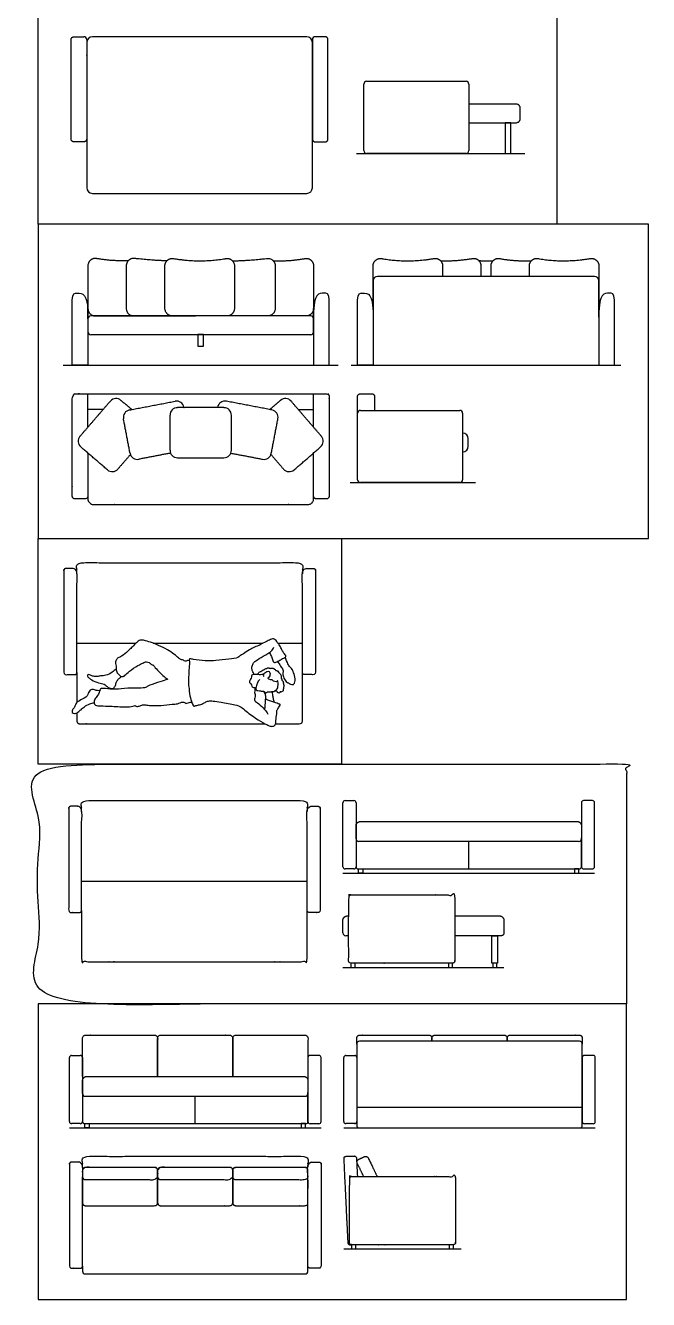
# Model space of a CAD drawing. Header units: metres. Extents: x 0 to 74.2, y -1.2 to 25.5.
# Drawn here: x 52.38 to 57.95, y -0.5 to 10.88 of the extents above; entities that cross this region are included whole.
import ezdxf

# ---------------------------------------------------------------- set-up
doc = ezdxf.new("R2010")
doc.units = ezdxf.units.M
doc.header["$MEASUREMENT"] = 0
for name, color, linetype, true_color in [('AG-DETAILS', 7, 'Continuous', 0x66ffff), ('AG-DIAGRAM', 7, 'Continuous', 0xfecc66), ('AG-FURNITURE', 7, 'Continuous', 0x66ccff), ('AG-PEOPLE', 7, 'Continuous', 0xfc6666), ('X-VPRT', 6, 'Continuous', 0xff00ff)]:
    doc.layers.add(name, color=color, linetype=linetype, true_color=true_color)

msp = doc.modelspace()

# ---------------------------------------------------------------- linework, layer by layer
at = {"layer": 'AG-DETAILS'}
msp.add_lwpolyline([(53.919, 8.12), (53.919, 8.018), (53.97, 8.018), (53.97, 8.12)], close=True, dxfattribs=at)
for points in [[(52.837, 5.362), (53.364, 5.362)], [(53.52, 5.362), (54.501, 5.362)], [(54.636, 5.362), (54.854, 5.362)], [(56.342, 3.346), (56.342, 3.591)], [(52.879, 3.236), (54.897, 3.236)], [(53.895, 1.069), (53.895, 1.313)]]:
    msp.add_lwpolyline(points, dxfattribs=at)
at = {"layer": 'AG-DIAGRAM'}
for p, q in [((55.339, 9.74), (56.843, 9.74)), ((55.217, 2.465), (56.655, 2.465))]:
    msp.add_line(p, q, dxfattribs=at)
for points in [[(52.714, 7.846), (55.175, 7.846)], [(55.29, 7.846), (57.704, 7.846)], [(55.282, 6.798), (56.404, 6.798)], [(55.217, 3.308), (57.468, 3.308)], [(52.77, 1.031), (55.021, 1.031)], [(55.224, 1.031), (57.475, 1.031)], [(55.224, -0.051), (56.275, -0.051)]]:
    msp.add_lwpolyline(points, dxfattribs=at)
at = {"layer": 'AG-FURNITURE'}
for p, q in [((52.935, 7.293), (52.935, 7.592)), ((54.954, 7.293), (54.954, 7.592))]:
    msp.add_line(p, q, dxfattribs=at)
for points in [[(56.718, 10.014), (56.667, 10.014), (56.667, 9.74), (56.718, 9.74)], [(55.357, 3.308), (55.357, 3.346), (55.395, 3.346), (55.395, 3.308)], [(57.328, 3.308), (57.328, 3.346), (57.29, 3.346), (57.29, 3.308)], [(56.55, 2.503), (56.55, 2.748), (56.601, 2.748), (56.601, 2.503)], [(55.325, 2.465), (55.325, 2.503), (55.287, 2.503), (55.287, 2.465)], [(56.198, 2.465), (56.198, 2.503), (56.16, 2.503), (56.16, 2.465)], [(56.595, 2.465), (56.595, 2.503), (56.557, 2.503), (56.557, 2.465)], [(52.909, 1.031), (52.909, 1.069), (52.947, 1.069), (52.947, 1.031)], [(54.881, 1.031), (54.881, 1.069), (54.843, 1.069), (54.843, 1.031)], [(55.332, -0.051), (55.332, -0.013), (55.294, -0.013), (55.294, -0.051)], [(56.205, -0.051), (56.205, -0.013), (56.167, -0.013), (56.167, -0.051)]]:
    msp.add_lwpolyline(points, close=True, dxfattribs=at)
for points in [[(52.935, 8.262), (52.935, 8.355)], [(54.954, 8.262), (54.954, 8.355)], [(52.935, 7.846), (54.954, 7.846)], [(55.487, 7.846), (57.507, 7.846)], [(53.072, 7.452), (52.935, 7.452)], [(54.816, 7.452), (54.954, 7.452)], [(55.341, 1.217), (57.358, 1.217)]]:
    msp.add_lwpolyline(points, dxfattribs=at)
for centre, radius, start, end in [((52.899, 10.757), 0.0254, 0, 90), ((52.975, 10.732), 0.0508, 90, 180), ((54.893, 10.732), 0.0508, 360, 90), ((54.969, 10.757), 0.0254, 90, 180), ((55.429, 10.359), 0.0254, 90, 180), ((56.318, 10.359), 0.0254, 0, 90), ((55.429, 9.765), 0.0254, 180, 270), ((56.318, 9.765), 0.0254, 270, 0), ((52.975, 9.433), 0.0508, 180, 270), ((54.893, 9.433), 0.0508, 270, 0), ((55.525, 8.603), 0.0373, 90, 180), ((57.469, 8.603), 0.0373, 0, 90), ((52.96, 8.262), 0.0253, 90, 180), ((54.929, 8.262), 0.0253, 0, 90), ((52.96, 8.145), 0.0253, 180, 270), ((54.929, 8.145), 0.0253, 270, 0), ((53.187, 7.482), 0.0673, 49.1664, 139.1664), ((53.728, 7.459), 0.0673, 10.8522, 100.8522), ((54.161, 7.459), 0.0673, 79.1478, 169.1478), ((54.702, 7.482), 0.0673, 40.8336, 130.8336), ((53.32, 7.381), 0.0673, 100.8522, 190.8522), ((53.737, 7.4), 0.0673, 90, 180), ((54.152, 7.4), 0.0673, 0, 90), ((54.569, 7.381), 0.0673, 349.1478, 79.1478), ((55.373, 7.418), 0.0254, 90, 180), ((56.262, 7.418), 0.0254, 0, 90), ((52.915, 7.168), 0.0673, 139.1664, 229.1664), ((54.973, 7.168), 0.0673, 310.8336, 40.8336), ((56.288, 7.189), 0.0508, 0, 90), ((53.379, 7.073), 0.0673, 190.8522, 280.8522), ((53.737, 7.087), 0.0673, 180, 270), ((54.152, 7.087), 0.0673, 270, 0), ((54.51, 7.073), 0.0673, 259.1478, 349.1478), ((56.288, 7.123), 0.0508, 270, 360), ((53.153, 6.963), 0.0673, 229.1664, 319.1664), ((54.736, 6.963), 0.0673, 220.8336, 310.8336), ((55.373, 6.824), 0.0254, 180, 270), ((56.262, 6.824), 0.0254, 270, 0), ((55.236, 3.937), 0.0191, 90, 180), ((55.315, 3.937), 0.0191, 0, 90), ((57.37, 3.937), 0.0191, 90, 180), ((57.449, 3.937), 0.0191, 0, 90), ((55.359, 3.616), 0.0254, 180, 270), ((57.326, 3.616), 0.0254, 270, 0), ((55.236, 3.365), 0.0191, 180, 270), ((55.315, 3.365), 0.0191, 270, 0), ((55.353, 3.365), 0.0191, 180, 270), ((57.332, 3.365), 0.019, 270, 0), ((57.37, 3.365), 0.0191, 180, 270), ((57.449, 3.365), 0.0191, 270, 0), ((55.242, 2.773), 0.0254, 180, 270), ((55.366, 1.78), 0.0254, 90, 180), ((57.333, 1.78), 0.0254, 0, 90), ((52.789, 1.66), 0.0191, 90, 180), ((52.867, 1.66), 0.0191, 0, 90), ((54.923, 1.66), 0.0191, 90, 180), ((55.002, 1.66), 0.0191, 0, 90), ((55.243, 1.66), 0.0191, 90, 180), ((55.322, 1.66), 0.0191, 0, 90), ((57.377, 1.66), 0.0191, 90, 180), ((57.456, 1.66), 0.0191, 0, 90), ((52.912, 1.339), 0.0254, 180, 270), ((54.878, 1.339), 0.0254, 270, 0), ((52.789, 1.088), 0.0191, 180, 270), ((52.867, 1.088), 0.0191, 270, 0), ((52.906, 1.088), 0.0191, 180, 270), ((54.885, 1.088), 0.019, 270, 0), ((54.923, 1.088), 0.0191, 180, 270), ((55.002, 1.088), 0.0191, 270, 0), ((55.243, 1.088), 0.0191, 180, 270), ((55.322, 1.088), 0.0191, 270, 0), ((57.377, 1.088), 0.0191, 180, 270), ((57.456, 1.088), 0.0191, 270, 0), ((52.912, -0.249), 0.0254, 180, 270), ((54.878, -0.249), 0.0254, 270, 0)]:
    msp.add_arc(centre, radius, start, end, dxfattribs=at)
for points, weights in [([(52.785, 10.757), (52.785, 10.782), (52.81, 10.782)], [1, 0.707106781186, 1]), ([(55.083, 10.757), (55.083, 10.782), (55.058, 10.782)], [1, 0.707106781186, 1]), ([(52.81, 9.843), (52.785, 9.843), (52.785, 9.868)], [1, 0.707106781187, 1]), ([(52.924, 9.868), (52.924, 9.843), (52.899, 9.843)], [1, 0.707106781186, 1]), ([(54.944, 9.868), (54.944, 9.843), (54.969, 9.843)], [1, 0.707106781186, 1]), ([(55.058, 9.843), (55.083, 9.843), (55.083, 9.868)], [1, 0.707106781187, 1]), ([(55.334, 3.73), (55.334, 3.769), (55.372, 3.769)], [1, 0.707106781187, 1]), ([(57.313, 3.769), (57.351, 3.769), (57.351, 3.73)], [1, 0.707106781187, 1]), ([(55.217, 2.887), (55.217, 2.925), (55.255, 2.925)], [1, 0.707106781187, 1]), ([(52.887, 1.453), (52.887, 1.491), (52.925, 1.491)], [1, 0.707106781187, 1]), ([(54.866, 1.491), (54.904, 1.491), (54.904, 1.453)], [1, 0.707106781187, 1]), ([(55.341, 1.05), (55.341, 1.031), (55.36, 1.031)], [1, 0.707106781187, 1]), ([(57.339, 1.031), (57.358, 1.031), (57.358, 1.05)], [1, 0.707106781186, 1])]:
    msp.add_rational_spline(points, weights, degree=2, dxfattribs=at)
for points in [[(52.785, 9.868), (52.785, 10.312), (52.785, 10.757)], [(52.81, 10.782), (52.854, 10.782), (52.899, 10.782)], [(52.924, 10.757), (52.924, 10.687), (52.924, 10.617)], [(52.924, 10.732), (52.924, 10.082), (52.924, 9.433)], [(54.893, 10.782), (53.934, 10.782), (52.975, 10.782)], [(54.944, 10.757), (54.944, 10.687), (54.944, 10.617)], [(54.944, 9.433), (54.944, 10.082), (54.944, 10.732)], [(55.058, 10.782), (55.013, 10.782), (54.969, 10.782)], [(55.083, 9.868), (55.083, 10.312), (55.083, 10.757)], [(55.429, 10.384), (55.874, 10.384), (56.318, 10.384)], [(55.404, 9.765), (55.404, 10.062), (55.404, 10.359)], [(56.344, 10.359), (56.344, 10.062), (56.344, 9.765)], [(52.899, 9.843), (52.854, 9.843), (52.81, 9.843)], [(54.969, 9.843), (55.013, 9.843), (55.058, 9.843)], [(56.318, 9.74), (55.874, 9.74), (55.429, 9.74)], [(52.975, 9.382), (53.934, 9.382), (54.893, 9.382)], [(56.433, 8.782), (56.496, 8.778), (56.561, 8.781)], [(55.487, 8.603), (55.487, 8.439), (55.487, 8.275)], [(57.469, 8.64), (56.497, 8.64), (55.525, 8.64)], [(57.507, 8.275), (57.507, 8.439), (57.507, 8.603)], [(52.935, 8.262), (52.935, 8.204), (52.935, 8.145)], [(54.929, 8.287), (53.944, 8.287), (52.96, 8.287)], [(54.954, 8.145), (54.954, 8.204), (54.954, 8.262)], [(52.96, 8.12), (53.944, 8.12), (54.929, 8.12)], [(52.865, 7.212), (53, 7.369), (53.136, 7.526)], [(53.231, 7.533), (53.279, 7.492), (53.327, 7.451)], [(53.307, 7.447), (53.511, 7.486), (53.715, 7.525)], [(54.582, 7.447), (54.378, 7.486), (54.174, 7.525)], [(54.658, 7.533), (54.61, 7.492), (54.562, 7.451)], [(55.024, 7.212), (54.888, 7.369), (54.753, 7.526)], [(54.152, 7.468), (53.944, 7.468), (53.737, 7.468)], [(53.794, 7.472), (53.794, 7.47), (53.795, 7.468)], [(54.095, 7.472), (54.095, 7.47), (54.094, 7.468)], [(55.348, 6.824), (55.348, 7.121), (55.348, 7.418)], [(55.373, 7.443), (55.818, 7.443), (56.262, 7.443)], [(56.288, 7.418), (56.288, 7.121), (56.288, 6.824)], [(53.312, 7.06), (53.283, 7.214), (53.253, 7.368)], [(53.669, 7.4), (53.669, 7.244), (53.669, 7.087)], [(54.22, 7.087), (54.22, 7.244), (54.22, 7.4)], [(54.576, 7.06), (54.606, 7.214), (54.635, 7.368)], [(56.338, 7.123), (56.338, 7.156), (56.338, 7.189)], [(53.109, 6.912), (52.99, 7.014), (52.871, 7.117)], [(53.674, 7.061), (53.533, 7.034), (53.391, 7.007)], [(54.214, 7.061), (54.356, 7.034), (54.498, 7.007)], [(54.78, 6.912), (54.899, 7.014), (55.017, 7.117)], [(53.316, 7.049), (53.26, 6.984), (53.203, 6.919)], [(53.737, 7.02), (53.944, 7.02), (54.152, 7.02)], [(54.573, 7.049), (54.629, 6.984), (54.685, 6.919)], [(56.262, 6.798), (55.818, 6.798), (55.373, 6.798)], [(52.837, 5.101), (52.837, 4.936), (52.837, 4.834)], [(55.217, 3.365), (55.217, 3.651), (55.217, 3.937)], [(55.236, 3.956), (55.275, 3.956), (55.315, 3.956)], [(55.334, 3.937), (55.334, 3.651), (55.334, 3.365)], [(57.351, 3.937), (57.351, 3.651), (57.351, 3.365)], [(57.449, 3.956), (57.41, 3.956), (57.37, 3.956)], [(57.468, 3.365), (57.468, 3.651), (57.468, 3.937)], [(55.372, 3.769), (56.342, 3.769), (57.313, 3.769)], [(55.334, 3.616), (55.334, 3.673), (55.334, 3.73)], [(57.351, 3.73), (57.351, 3.673), (57.351, 3.616)], [(55.334, 3.624), (55.334, 3.495), (55.334, 3.365)], [(57.326, 3.591), (56.342, 3.591), (55.359, 3.591)], [(57.351, 3.365), (57.351, 3.495), (57.351, 3.624)], [(55.315, 3.346), (55.275, 3.346), (55.236, 3.346)], [(55.353, 3.346), (56.342, 3.346), (57.332, 3.346)], [(57.37, 3.346), (57.41, 3.346), (57.449, 3.346)], [(55.217, 2.773), (55.217, 2.83), (55.217, 2.887)], [(55.255, 2.925), (55.261, 2.925), (55.268, 2.925)], [(55.268, 2.748), (55.255, 2.748), (55.242, 2.748)], [(57.333, 1.806), (56.349, 1.806), (55.366, 1.806)], [(57.358, 1.347), (57.358, 1.563), (57.358, 1.78)], [(52.77, 1.088), (52.77, 1.374), (52.77, 1.66)], [(52.789, 1.679), (52.828, 1.679), (52.867, 1.679)], [(52.887, 1.66), (52.887, 1.374), (52.887, 1.088)], [(54.904, 1.66), (54.904, 1.374), (54.904, 1.088)], [(55.002, 1.679), (54.962, 1.679), (54.923, 1.679)], [(55.021, 1.088), (55.021, 1.374), (55.021, 1.66)], [(55.224, 1.088), (55.224, 1.374), (55.224, 1.66)], [(55.243, 1.679), (55.282, 1.679), (55.322, 1.679)], [(55.341, 1.66), (55.341, 1.374), (55.341, 1.088)], [(57.358, 1.66), (57.358, 1.374), (57.358, 1.088)], [(57.456, 1.679), (57.417, 1.679), (57.377, 1.679)], [(57.475, 1.088), (57.475, 1.374), (57.475, 1.66)], [(52.925, 1.491), (53.895, 1.491), (54.866, 1.491)], [(52.887, 1.339), (52.887, 1.396), (52.887, 1.453)], [(54.904, 1.453), (54.904, 1.396), (54.904, 1.339)], [(52.887, 1.347), (52.887, 1.217), (52.887, 1.088)], [(54.878, 1.313), (53.895, 1.313), (52.912, 1.313)], [(54.904, 1.088), (54.904, 1.217), (54.904, 1.347)], [(57.358, 1.05), (57.358, 1.217), (57.358, 1.347)], [(52.867, 1.069), (52.828, 1.069), (52.789, 1.069)], [(52.906, 1.069), (53.895, 1.069), (54.885, 1.069)], [(54.923, 1.069), (54.962, 1.069), (55.002, 1.069)], [(55.322, 1.069), (55.282, 1.069), (55.243, 1.069)], [(55.36, 1.031), (56.349, 1.031), (57.339, 1.031)], [(57.377, 1.069), (57.417, 1.069), (57.456, 1.069)], [(52.887, -0.204), (52.887, -0.226), (52.887, -0.249)], [(54.904, -0.249), (54.904, -0.226), (54.904, -0.204)], [(52.912, -0.274), (53.895, -0.274), (54.878, -0.274)]]:
    msp.add_open_spline(points, degree=2, dxfattribs=at)
for points, degree, knots in [([(52.924, 10.617), (52.924, 10.617), (52.924, 10.617), (52.924, 10.243), (52.924, 9.868)], 2, [23.804364, 23.804364, 23.804364, 23.804364, 23.804364, 26.418782, 26.418782, 26.418782]), ([(54.944, 10.617), (54.944, 10.617), (54.944, 10.617), (54.944, 10.243), (54.944, 9.868)], 2, [23.804364, 23.804364, 23.804364, 23.804364, 23.804364, 26.418782, 26.418782, 26.418782]), ([(52.935, 8.287), (52.935, 8.392), (52.91, 8.491), (52.84, 8.491), (52.795, 8.491), (52.795, 8.43), (52.795, 8.235), (52.795, 8.041), (52.795, 7.846), (52.833, 7.846), (52.871, 7.846), (52.935, 7.846), (52.935, 7.993), (52.935, 8.14), (52.935, 8.287)], 3, [0, 0, 0, 0, 0.37697, 0.75394, 1.13091, 1.13091, 1.13091, 3.046721, 3.046721, 3.046721, 3.421721, 3.421721, 3.421721, 4.869638, 4.869638, 4.869638, 4.869638]), ([(54.954, 8.287), (54.954, 8.392), (54.979, 8.491), (55.048, 8.491), (55.094, 8.491), (55.094, 8.43), (55.094, 8.235), (55.094, 8.041), (55.094, 7.846), (55.056, 7.846), (55.018, 7.846), (54.954, 7.846), (54.954, 7.993), (54.954, 8.14), (54.954, 8.287)], 3, [0, 0, 0, 0, 0.37697, 0.75394, 1.13091, 1.13091, 1.13091, 3.046721, 3.046721, 3.046721, 3.421721, 3.421721, 3.421721, 4.869638, 4.869638, 4.869638, 4.869638]), ([(55.487, 8.287), (55.487, 8.392), (55.465, 8.491), (55.393, 8.491), (55.348, 8.491), (55.348, 8.43), (55.348, 8.235), (55.348, 8.041), (55.348, 7.846), (55.386, 7.846), (55.424, 7.846), (55.487, 7.846), (55.487, 7.993), (55.487, 8.14), (55.487, 8.287)], 3, [0, 0, 0, 0, 0.37697, 0.75394, 1.13091, 1.13091, 1.13091, 3.046721, 3.046721, 3.046721, 3.421721, 3.421721, 3.421721, 4.869638, 4.869638, 4.869638, 4.869638]), ([(57.507, 8.287), (57.507, 8.392), (57.529, 8.491), (57.601, 8.491), (57.646, 8.491), (57.646, 8.43), (57.646, 8.235), (57.646, 8.041), (57.646, 7.846), (57.608, 7.846), (57.57, 7.846), (57.507, 7.846), (57.507, 7.993), (57.507, 8.14), (57.507, 8.287)], 3, [0, 0, 0, 0, 0.37697, 0.75394, 1.13091, 1.13091, 1.13091, 3.046721, 3.046721, 3.046721, 3.421721, 3.421721, 3.421721, 4.869638, 4.869638, 4.869638, 4.869638]), ([(55.341, 1.78), (55.341, 1.563), (55.341, 1.347), (55.341, 1.217), (55.341, 1.05)], 2, [30.736998, 30.736998, 30.736998, 31.829254, 31.829254, 32.677762, 32.677762, 32.677762])]:
    msp.add_open_spline(points, degree=degree, knots=knots, dxfattribs=at)
for points, weights, knots in [([(56.344, 10.014), (56.621, 10.014), (56.766, 10.014), (56.804, 10.014), (56.804, 10.052), (56.804, 10.097), (56.804, 10.143), (56.804, 10.181), (56.766, 10.181), (56.621, 10.181), (56.344, 10.181)], [1, 1, 1, 0.707106781187, 1, 1, 1, 0.707106781187, 1, 1, 1], [0.50569, 0.50569, 0.50569, 1.456766, 1.456766, 1.653116, 1.653116, 1.952641, 1.952641, 2.14899, 2.14899, 3.100067, 3.100067, 3.100067]), ([(53.296, 8.781), (53.144, 8.775), (53.002, 8.802), (52.935, 8.802), (52.935, 8.734), (52.935, 8.511), (52.935, 8.355), (52.935, 8.287), (53.002, 8.287), (53.255, 8.287), (53.489, 8.287)], [1, 1, 1, 0.707106781187, 1, 1, 1, 0.707106781187, 1, 1, 1], [2.11758, 2.11758, 2.11758, 2.94735, 2.94735, 3.294293, 3.294293, 4.184058, 4.184058, 4.531001, 4.531001, 5.894701, 5.894701, 5.894701]), ([(53.642, 8.78), (53.528, 8.781), (53.345, 8.802), (53.278, 8.802), (53.278, 8.734), (53.278, 8.511), (53.278, 8.355), (53.278, 8.287), (53.345, 8.287), (53.663, 8.287), (53.897, 8.287)], [1, 1, 1, 0.707106781187, 1, 1, 1, 0.707106781187, 1, 1, 1], [2.312174, 2.312174, 2.312174, 2.94735, 2.94735, 3.294293, 3.294293, 4.184058, 4.184058, 4.531001, 4.531001, 5.894701, 5.894701, 5.894701]), ([(54.179, 8.287), (54.246, 8.287), (54.246, 8.355), (54.246, 8.511), (54.246, 8.734), (54.246, 8.802), (54.179, 8.802), (53.944, 8.758), (53.691, 8.802), (53.624, 8.802), (53.624, 8.734), (53.624, 8.511), (53.624, 8.355), (53.624, 8.287), (53.691, 8.287), (53.944, 8.287), (54.179, 8.287)], [1, 0.707106781187, 1, 1, 1, 0.707106781187, 1, 1, 1, 0.707106781187, 1, 1, 1, 0.707106781187, 1, 1, 1], [0, 0, 0, 0.346943, 0.346943, 1.236708, 1.236708, 1.583651, 1.583651, 2.94735, 2.94735, 3.294293, 3.294293, 4.184058, 4.184058, 4.531001, 4.531001, 5.894701, 5.894701, 5.894701]), ([(54.228, 8.78), (54.361, 8.781), (54.544, 8.802), (54.611, 8.802), (54.611, 8.734), (54.611, 8.511), (54.611, 8.355), (54.611, 8.287), (54.544, 8.287), (54.226, 8.287), (53.992, 8.287)], [1, 1, 1, 0.707106781187, 1, 1, 1, 0.707106781187, 1, 1, 1], [2.312174, 2.312174, 2.312174, 2.94735, 2.94735, 3.294293, 3.294293, 4.184058, 4.184058, 4.531001, 4.531001, 5.894701, 5.894701, 5.894701]), ([(54.593, 8.781), (54.745, 8.775), (54.887, 8.802), (54.954, 8.802), (54.954, 8.734), (54.954, 8.511), (54.954, 8.355), (54.954, 8.287), (54.887, 8.287), (54.634, 8.287), (54.399, 8.287)], [1, 1, 1, 0.707106781187, 1, 1, 1, 0.707106781187, 1, 1, 1], [2.11758, 2.11758, 2.11758, 2.94735, 2.94735, 3.294293, 3.294293, 4.184058, 4.184058, 4.531001, 4.531001, 5.894701, 5.894701, 5.894701]), ([(55.487, 8.355), (55.487, 8.511), (55.487, 8.734), (55.487, 8.802), (55.555, 8.802), (55.789, 8.758), (56.042, 8.802), (56.109, 8.802), (56.109, 8.734), (56.109, 8.686), (56.109, 8.64)], [0.999999592833, 1, 1, 0.707106781187, 1, 1, 1, 0.707106781187, 1, 1, 1], [0.346943, 0.346943, 0.346943, 1.236707, 1.236707, 1.58365, 1.58365, 2.94735, 2.94735, 3.294293, 3.294293, 3.489358, 3.489358, 3.489358]), ([(56.091, 8.781), (56.235, 8.776), (56.385, 8.802), (56.452, 8.802), (56.452, 8.734), (56.452, 8.686), (56.452, 8.64)], [1, 1, 1, 0.707106781187, 1, 1, 1], [2.138292, 2.138292, 2.138292, 2.94735, 2.94735, 3.294293, 3.294293, 3.489358, 3.489358, 3.489358]), ([(56.542, 8.64), (56.542, 8.686), (56.542, 8.734), (56.542, 8.802), (56.609, 8.802), (56.753, 8.775), (56.903, 8.781)], [1, 1, 1, 0.707106781187, 1, 1, 1], [1.041643, 1.041643, 1.041643, 1.236708, 1.236708, 1.583651, 1.583651, 2.418915, 2.418915, 2.418915]), ([(56.885, 8.64), (56.885, 8.686), (56.885, 8.734), (56.885, 8.802), (56.952, 8.802), (57.186, 8.758), (57.439, 8.802), (57.507, 8.802), (57.507, 8.734), (57.507, 8.511), (57.507, 8.355)], [1, 1, 1, 0.707106781187, 1, 1, 1, 0.707106781187, 1, 1, 1], [1.041643, 1.041643, 1.041643, 1.236708, 1.236708, 1.583651, 1.583651, 2.94735, 2.94735, 3.294293, 3.294293, 4.184058, 4.184058, 4.184058]), ([(52.935, 7.062), (52.935, 6.823), (52.935, 6.678), (52.935, 6.652), (52.909, 6.652), (52.865, 6.652), (52.82, 6.652), (52.795, 6.652), (52.795, 6.678), (52.795, 7.122), (52.795, 7.567), (52.795, 7.592), (52.82, 7.592), (53.944, 7.592), (55.068, 7.592), (55.094, 7.592), (55.094, 7.567), (55.094, 7.122), (55.094, 6.678), (55.094, 6.652), (55.068, 6.652), (55.024, 6.652), (54.979, 6.652), (54.954, 6.652), (54.954, 6.678), (54.954, 6.848), (54.954, 7.062)], [1, 1, 1, 0.707106781186, 1, 1, 1, 0.707106781187, 1, 1, 1, 0.707106781186, 1, 1, 1, 0.707106781187, 1, 1, 1, 0.707106781187, 1, 1, 1, 0.707106781187, 1, 1, 1], [25.408061, 25.408061, 25.408061, 26.418782, 26.418782, 26.549682, 26.549682, 26.841349, 26.841349, 26.972249, 26.972249, 30.046573, 30.046573, 30.177473, 30.177473, 37.552473, 37.552473, 37.683372, 37.683372, 40.757697, 40.757697, 40.888596, 40.888596, 41.180263, 41.180263, 41.311163, 41.311163, 42.497946, 42.497946, 42.497946]), ([(55.348, 7.408), (55.348, 7.488), (55.348, 7.567), (55.348, 7.592), (55.373, 7.592), (55.411, 7.592), (55.475, 7.592), (55.5, 7.592), (55.5, 7.567), (55.5, 7.505), (55.5, 7.443)], [1, 1, 1, 0.707106781187, 1, 1, 1, 0.707106781187, 1, 1, 1], [1.8125, 1.8125, 1.8125, 2.234413, 2.234413, 2.365313, 2.365313, 2.615313, 2.615313, 2.746212, 2.746212, 3.152462, 3.152462, 3.152462]), ([(52.935, 7.062), (52.935, 6.804), (52.935, 6.652), (52.935, 6.602), (52.986, 6.602), (53.944, 6.602), (54.903, 6.602), (54.954, 6.602), (54.954, 6.652), (54.954, 6.828), (54.954, 7.062)], [1, 1, 1, 0.707106781187, 1, 1, 1, 0.707106781187, 1, 1, 1], [5.670877, 5.670877, 5.670877, 5.869145, 5.869145, 6.130944, 6.130944, 10.24886, 10.24886, 10.510659, 10.510659, 10.740951, 10.740951, 10.740951]), ([(52.837, 5.984), (52.837, 6.024), (52.837, 6.063), (52.837, 6.082), (52.856, 6.082), (53.846, 6.082), (54.835, 6.082), (54.854, 6.082), (54.854, 6.063), (54.854, 6.024), (54.854, 5.984)], [0.987203459294, 1, 1, 0.707106781187, 1, 1, 1, 0.707106781187, 1, 1, 1], [4.839786, 4.839786, 4.839786, 5.140585, 5.140585, 5.238841, 5.238841, 7.11538, 7.11538, 7.213635, 7.213635, 7.514435, 7.514435, 7.514435]), ([(52.837, 5.101), (52.837, 5.082), (52.818, 5.082), (52.778, 5.082), (52.739, 5.082), (52.72, 5.082), (52.72, 5.101), (52.72, 5.387), (52.72, 6.012), (52.72, 6.031), (52.739, 6.031), (52.778, 6.031), (52.818, 6.031), (52.837, 6.031), (52.837, 6.012), (52.837, 5.387), (52.837, 5.101)], [1, 0.707106781187, 1, 1, 1, 0.707106781187, 1, 1, 1, 0.707106781187, 1, 1, 1, 0.707106781187, 1, 1, 1], [0, 0, 0, 0.098175, 0.098175, 0.398728, 0.398728, 0.496902, 0.496902, 2.371902, 2.371902, 2.470077, 2.470077, 2.77063, 2.77063, 2.868805, 2.868805, 4.743805, 4.743805, 4.743805]), ([(54.854, 5.101), (54.854, 5.082), (54.873, 5.082), (54.913, 5.082), (54.952, 5.082), (54.971, 5.082), (54.971, 5.101), (54.971, 5.387), (54.971, 6.012), (54.971, 6.031), (54.952, 6.031), (54.913, 6.031), (54.873, 6.031), (54.854, 6.031), (54.854, 6.012), (54.854, 5.387), (54.854, 5.101)], [1, 0.707106781187, 1, 1, 1, 0.707106781187, 1, 1, 1, 0.707106781187, 1, 1, 1, 0.707106781187, 1, 1, 1], [0, 0, 0, 0.098175, 0.098175, 0.398728, 0.398728, 0.496902, 0.496902, 2.371902, 2.371902, 2.470077, 2.470077, 2.77063, 2.77063, 2.868805, 2.868805, 4.743805, 4.743805, 4.743805]), ([(54.614, 4.642), (54.722, 4.642), (54.829, 4.642), (54.854, 4.642), (54.854, 4.667), (54.854, 4.69), (54.854, 5.101)], [1, 1, 1, 0.707106781187, 1, 1, 1], [6.0252561, 6.0252561, 6.0252561, 6.7286267, 6.7286267, 6.8595264, 6.8595264, 7.0053597, 7.0053597, 7.0053597]), ([(52.837, 4.741), (52.837, 4.676), (52.837, 4.667), (52.837, 4.642), (52.862, 4.642), (53.692, 4.642), (54.522, 4.642)], [1, 1, 1, 0.707106781187, 1, 1, 1], [0.090134, 0.090134, 0.090134, 0.145833, 0.145833, 0.276733, 0.276733, 5.721005, 5.721005, 5.721005]), ([(52.879, 2.975), (52.879, 2.956), (52.86, 2.956), (52.821, 2.956), (52.782, 2.956), (52.763, 2.956), (52.763, 2.975), (52.763, 3.261), (52.763, 3.886), (52.763, 3.905), (52.782, 3.905), (52.821, 3.905), (52.86, 3.905), (52.879, 3.905), (52.879, 3.886), (52.879, 3.261), (52.879, 2.975)], [1, 0.707106781187, 1, 1, 1, 0.707106781187, 1, 1, 1, 0.707106781187, 1, 1, 1, 0.707106781187, 1, 1, 1], [0, 0, 0, 0.098175, 0.098175, 0.398728, 0.398728, 0.496902, 0.496902, 2.371902, 2.371902, 2.470077, 2.470077, 2.77063, 2.77063, 2.868805, 2.868805, 4.743805, 4.743805, 4.743805]), ([(52.879, 3.857), (52.879, 3.897), (52.879, 3.937), (52.879, 3.956), (52.899, 3.956), (53.888, 3.956), (54.878, 3.956), (54.897, 3.956), (54.897, 3.937), (54.897, 3.897), (54.897, 3.858)], [0.987203459294, 1, 1, 0.707106781187, 1, 1, 1, 0.707106781187, 1, 1, 1], [4.839786, 4.839786, 4.839786, 5.140585, 5.140585, 5.238841, 5.238841, 7.11538, 7.11538, 7.213635, 7.213635, 7.514435, 7.514435, 7.514435]), ([(54.897, 2.975), (54.897, 2.956), (54.916, 2.956), (54.955, 2.956), (54.995, 2.956), (55.014, 2.956), (55.014, 2.975), (55.014, 3.261), (55.014, 3.886), (55.014, 3.905), (54.995, 3.905), (54.955, 3.905), (54.916, 3.905), (54.897, 3.905), (54.897, 3.886), (54.897, 3.261), (54.897, 2.975)], [1, 0.707106781187, 1, 1, 1, 0.707106781187, 1, 1, 1, 0.707106781187, 1, 1, 1, 0.707106781187, 1, 1, 1], [0, 0, 0, 0.098175, 0.098175, 0.398728, 0.398728, 0.496902, 0.496902, 2.371902, 2.371902, 2.470077, 2.470077, 2.77063, 2.77063, 2.868805, 2.868805, 4.743805, 4.743805, 4.743805]), ([(56.198, 2.503), (56.217, 2.503), (56.217, 2.522), (56.217, 2.562), (56.217, 3.094), (56.217, 3.113), (56.198, 3.113), (55.912, 3.113), (55.287, 3.113), (55.268, 3.113), (55.268, 3.094), (55.268, 2.562), (55.268, 2.522), (55.268, 2.503), (55.287, 2.503), (55.912, 2.503), (56.198, 2.503)], [1, 0.707106781187, 1, 1, 1, 0.707106781187, 1, 1, 1, 0.707106781187, 1, 1, 1, 0.707106781187, 1, 1, 1], [0, 0, 0, 0.098175, 0.098175, 0.398728, 0.398728, 0.496902, 0.496902, 2.371902, 2.371902, 2.470077, 2.470077, 2.77063, 2.77063, 2.868805, 2.868805, 4.743805, 4.743805, 4.743805]), ([(52.879, 2.975), (52.879, 2.563), (52.879, 2.541), (52.879, 2.516), (52.905, 2.516), (53.888, 2.516), (54.871, 2.516), (54.897, 2.516), (54.897, 2.541), (54.897, 2.563), (54.897, 2.975)], [1, 1, 1, 0.707106781187, 1, 1, 1, 0.707106781187, 1, 1, 1], [0, 0, 0, 0.145833, 0.145833, 0.276733, 0.276733, 6.728627, 6.728627, 6.859526, 6.859526, 7.00536, 7.00536, 7.00536]), ([(56.217, 2.925), (56.351, 2.925), (56.619, 2.925), (56.657, 2.925), (56.657, 2.887), (56.657, 2.83), (56.657, 2.773), (56.657, 2.748), (56.632, 2.748), (56.358, 2.748), (56.217, 2.748)], [1, 1, 1, 0.707106781187, 1, 1, 1, 0.707106781187, 1, 1, 1], [2.280374, 2.280374, 2.280374, 3.886529, 3.886529, 4.082879, 4.082879, 4.457879, 4.457879, 4.588779, 4.588779, 6.215767, 6.215767, 6.215767]), ([(52.887, 1.491), (52.887, 1.713), (52.887, 1.834), (52.887, 1.86), (52.912, 1.86), (53.223, 1.86), (53.534, 1.86), (53.559, 1.86), (53.559, 1.834), (53.559, 1.663), (53.559, 1.491)], [1, 1, 1, 0.707106781187, 1, 1, 1, 0.707106781187, 1, 1, 1], [0, 0, 0, 0.793904, 0.793904, 0.924803, 0.924803, 2.964323, 2.964323, 3.095223, 3.095223, 3.911961, 3.911961, 3.911961]), ([(53.559, 1.491), (53.559, 1.713), (53.559, 1.834), (53.559, 1.86), (53.584, 1.86), (53.895, 1.86), (54.206, 1.86), (54.231, 1.86), (54.231, 1.834), (54.231, 1.663), (54.231, 1.491)], [1, 1, 1, 0.707106781187, 1, 1, 1, 0.707106781187, 1, 1, 1], [0, 0, 0, 0.793904, 0.793904, 0.924803, 0.924803, 2.964323, 2.964323, 3.095223, 3.095223, 3.911961, 3.911961, 3.911961]), ([(54.231, 1.491), (54.231, 1.713), (54.231, 1.834), (54.231, 1.86), (54.257, 1.86), (54.568, 1.86), (54.878, 1.86), (54.904, 1.86), (54.904, 1.834), (54.904, 1.663), (54.904, 1.491)], [1, 1, 1, 0.707106781187, 1, 1, 1, 0.707106781187, 1, 1, 1], [0, 0, 0, 0.793904, 0.793904, 0.924803, 0.924803, 2.964323, 2.964323, 3.095223, 3.095223, 3.911961, 3.911961, 3.911961]), ([(55.341, 1.78), (55.341, 1.821), (55.341, 1.834), (55.341, 1.86), (55.366, 1.86), (55.677, 1.86), (55.988, 1.86), (56.013, 1.86), (56.013, 1.834), (56.013, 1.82), (56.013, 1.806)], [1, 1, 1, 0.707106781187, 1, 1, 1, 0.707106781187, 1, 1, 1], [0.704365, 0.704365, 0.704365, 0.793904, 0.793904, 0.924803, 0.924803, 2.964323, 2.964323, 3.095223, 3.095223, 3.163285, 3.163285, 3.163285]), ([(56.013, 1.806), (56.013, 1.821), (56.013, 1.834), (56.013, 1.86), (56.039, 1.86), (56.349, 1.86), (56.66, 1.86), (56.686, 1.86), (56.686, 1.834), (56.686, 1.82), (56.686, 1.806)], [1, 1, 1, 0.707106781187, 1, 1, 1, 0.707106781187, 1, 1, 1], [0.704365, 0.704365, 0.704365, 0.793904, 0.793904, 0.924803, 0.924803, 2.964323, 2.964323, 3.095223, 3.095223, 3.163285, 3.163285, 3.163285]), ([(56.686, 1.806), (56.686, 1.821), (56.686, 1.834), (56.686, 1.86), (56.711, 1.86), (57.022, 1.86), (57.333, 1.86), (57.358, 1.86), (57.358, 1.834), (57.358, 1.82), (57.358, 1.78)], [1, 1, 1, 0.707106781187, 1, 1, 1, 0.707106781187, 1, 1, 1], [0.704365, 0.704365, 0.704365, 0.793904, 0.793904, 0.924803, 0.924803, 2.964323, 2.964323, 3.095223, 3.095223, 3.163285, 3.163285, 3.163285]), ([(52.887, -0.204), (52.887, -0.223), (52.867, -0.223), (52.828, -0.223), (52.789, -0.223), (52.77, -0.223), (52.77, -0.204), (52.77, 0.082), (52.77, 0.707), (52.77, 0.726), (52.789, 0.726), (52.828, 0.726), (52.867, 0.726), (52.887, 0.726), (52.887, 0.707), (52.887, 0.082), (52.887, -0.204)], [1, 0.707106781187, 1, 1, 1, 0.707106781187, 1, 1, 1, 0.707106781187, 1, 1, 1, 0.707106781187, 1, 1, 1], [0, 0, 0, 0.098175, 0.098175, 0.398728, 0.398728, 0.496902, 0.496902, 2.371902, 2.371902, 2.470077, 2.470077, 2.77063, 2.77063, 2.868805, 2.868805, 4.743805, 4.743805, 4.743805]), ([(52.887, 0.678), (52.887, 0.718), (52.887, 0.758), (52.887, 0.777), (52.906, 0.777), (53.895, 0.777), (54.885, 0.777), (54.904, 0.777), (54.904, 0.758), (54.904, 0.718), (54.904, 0.679)], [0.987203459294, 1, 1, 0.707106781187, 1, 1, 1, 0.707106781187, 1, 1, 1], [4.839786, 4.839786, 4.839786, 5.140585, 5.140585, 5.238841, 5.238841, 7.11538, 7.11538, 7.213635, 7.213635, 7.514435, 7.514435, 7.514435]), ([(54.904, -0.204), (54.904, -0.223), (54.923, -0.223), (54.962, -0.223), (55.002, -0.223), (55.021, -0.223), (55.021, -0.204), (55.021, 0.082), (55.021, 0.707), (55.021, 0.726), (55.002, 0.726), (54.962, 0.726), (54.923, 0.726), (54.904, 0.726), (54.904, 0.707), (54.904, 0.082), (54.904, -0.204)], [1, 0.707106781187, 1, 1, 1, 0.707106781187, 1, 1, 1, 0.707106781187, 1, 1, 1, 0.707106781187, 1, 1, 1], [0, 0, 0, 0.098175, 0.098175, 0.398728, 0.398728, 0.496902, 0.496902, 2.371902, 2.371902, 2.470077, 2.470077, 2.77063, 2.77063, 2.868805, 2.868805, 4.743805, 4.743805, 4.743805]), ([(55.349, 0.597), (55.345, 0.675), (55.341, 0.759), (55.34, 0.778), (55.321, 0.777), (55.281, 0.776), (55.242, 0.774), (55.223, 0.773), (55.224, 0.754), (55.246, 0.292), (55.26, 0.006), (55.261, -0.013), (55.281, -0.013), (55.291, -0.013), (55.294, -0.013)], [1, 1, 1, 0.707106781187, 1, 1, 1, 0.707106781187, 1, 1, 1, 0.707106781187, 1, 1, 1], [2.029352, 2.029352, 2.029352, 2.371902, 2.371902, 2.470077, 2.470077, 2.77063, 2.77063, 2.868805, 2.868805, 4.743805, 4.743805, 4.841979, 4.841979, 4.86383, 4.86383, 4.86383]), ([(55.402, 0.597), (55.377, 0.649), (55.345, 0.716), (55.334, 0.739), (55.357, 0.75), (55.357, 0.75), (55.41, 0.775), (55.433, 0.786), (55.443, 0.763), (55.49, 0.664), (55.523, 0.597)], [1, 1, 1, 0.707106781187, 1, 1, 1, 0.707106781187, 1, 1, 1], [5.621126, 5.621126, 5.621126, 6.106738, 6.106738, 6.237638, 6.237638, 6.985499, 6.985499, 7.116399, 7.116399, 7.833628, 7.833628, 7.833628]), ([(52.912, 0.569), (52.887, 0.569), (52.887, 0.595), (52.887, 0.595), (52.887, 0.653), (52.887, 0.678), (52.912, 0.678), (53.223, 0.678), (53.534, 0.678), (53.559, 0.678), (53.559, 0.653), (53.559, 0.55), (53.559, 0.595), (53.559, 0.569), (53.534, 0.569), (53.223, 0.569), (52.912, 0.569)], [1, 0.707106781187, 1, 1, 1, 0.707106781187, 1, 1, 1, 0.707106781187, 1, 1, 1, 0.707106781187, 1, 1, 1], [0, 0, 0, 0.1309, 0.1309, 0.87876, 0.87876, 1.00966, 1.00966, 3.04918, 3.04918, 3.18008, 3.18008, 3.936319, 3.936319, 4.067218, 4.067218, 6.106738, 6.106738, 6.106738]), ([(52.912, 0.336), (52.887, 0.336), (52.887, 0.361), (52.887, 0.539), (52.887, 0.653), (52.887, 0.678), (52.912, 0.678), (53.223, 0.678), (53.534, 0.678), (53.559, 0.678), (53.559, 0.653), (53.559, 0.494), (53.559, 0.361), (53.559, 0.336), (53.534, 0.336), (53.223, 0.336), (52.912, 0.336)], [1, 0.707106781187, 1, 1, 1, 0.707106781187, 1, 1, 1, 0.707106781187, 1, 1, 1, 0.707106781187, 1, 1, 1], [0, 0, 0, 0.1309, 0.1309, 0.87876, 0.87876, 1.00966, 1.00966, 3.04918, 3.04918, 3.18008, 3.18008, 3.936319, 3.936319, 4.067218, 4.067218, 6.106738, 6.106738, 6.106738]), ([(53.584, 0.569), (53.559, 0.569), (53.559, 0.595), (53.559, 0.595), (53.559, 0.653), (53.559, 0.678), (53.584, 0.678), (53.895, 0.678), (54.206, 0.678), (54.231, 0.678), (54.231, 0.653), (54.231, 0.55), (54.231, 0.595), (54.231, 0.569), (54.206, 0.569), (53.895, 0.569), (53.584, 0.569)], [1, 0.707106781187, 1, 1, 1, 0.707106781187, 1, 1, 1, 0.707106781187, 1, 1, 1, 0.707106781187, 1, 1, 1], [0, 0, 0, 0.1309, 0.1309, 0.87876, 0.87876, 1.00966, 1.00966, 3.04918, 3.04918, 3.18008, 3.18008, 3.936319, 3.936319, 4.067218, 4.067218, 6.106738, 6.106738, 6.106738]), ([(53.584, 0.336), (53.559, 0.336), (53.559, 0.361), (53.559, 0.539), (53.559, 0.653), (53.559, 0.678), (53.584, 0.678), (53.895, 0.678), (54.206, 0.678), (54.231, 0.678), (54.231, 0.653), (54.231, 0.494), (54.231, 0.361), (54.231, 0.336), (54.206, 0.336), (53.895, 0.336), (53.584, 0.336)], [1, 0.707106781187, 1, 1, 1, 0.707106781187, 1, 1, 1, 0.707106781187, 1, 1, 1, 0.707106781187, 1, 1, 1], [0, 0, 0, 0.1309, 0.1309, 0.87876, 0.87876, 1.00966, 1.00966, 3.04918, 3.04918, 3.18008, 3.18008, 3.936319, 3.936319, 4.067218, 4.067218, 6.106738, 6.106738, 6.106738]), ([(54.257, 0.569), (54.231, 0.569), (54.231, 0.595), (54.231, 0.595), (54.231, 0.653), (54.231, 0.678), (54.257, 0.678), (54.568, 0.678), (54.878, 0.678), (54.904, 0.678), (54.904, 0.653), (54.904, 0.641), (54.904, 0.595), (54.904, 0.569), (54.878, 0.569), (54.568, 0.569), (54.257, 0.569)], [1, 0.707106781187, 1, 1, 1, 0.707106781187, 1, 1, 1, 0.707106781187, 1, 1, 1, 0.707106781187, 1, 1, 1], [0, 0, 0, 0.1309, 0.1309, 0.87876, 0.87876, 1.00966, 1.00966, 3.04918, 3.04918, 3.18008, 3.18008, 3.936319, 3.936319, 4.067218, 4.067218, 6.106738, 6.106738, 6.106738]), ([(54.257, 0.336), (54.231, 0.336), (54.231, 0.361), (54.231, 0.539), (54.231, 0.653), (54.231, 0.678), (54.257, 0.678), (54.568, 0.678), (54.878, 0.678), (54.904, 0.678), (54.904, 0.653), (54.904, 0.494), (54.904, 0.361), (54.904, 0.336), (54.878, 0.336), (54.568, 0.336), (54.257, 0.336)], [1, 0.707106781187, 1, 1, 1, 0.707106781187, 1, 1, 1, 0.707106781187, 1, 1, 1, 0.707106781187, 1, 1, 1], [0, 0, 0, 0.1309, 0.1309, 0.87876, 0.87876, 1.00966, 1.00966, 3.04918, 3.04918, 3.18008, 3.18008, 3.936319, 3.936319, 4.067218, 4.067218, 6.106738, 6.106738, 6.106738]), ([(56.205, -0.013), (56.224, -0.013), (56.224, 0.006), (56.224, 0.045), (56.224, 0.577), (56.224, 0.597), (56.205, 0.597), (55.919, 0.597), (55.294, 0.597), (55.275, 0.597), (55.275, 0.577), (55.275, 0.045), (55.275, 0.006), (55.275, -0.013), (55.294, -0.013), (55.919, -0.013), (56.205, -0.013)], [1, 0.707106781187, 1, 1, 1, 0.707106781187, 1, 1, 1, 0.707106781187, 1, 1, 1, 0.707106781187, 1, 1, 1], [0, 0, 0, 0.098175, 0.098175, 0.398728, 0.398728, 0.496902, 0.496902, 2.371902, 2.371902, 2.470077, 2.470077, 2.77063, 2.77063, 2.868805, 2.868805, 4.743805, 4.743805, 4.743805])]:
    msp.add_rational_spline(points, weights, degree=2, knots=knots, dxfattribs=at)
at = {"layer": 'AG-PEOPLE'}
for points, knots in [([(53.843, 5.206), (53.838, 5.209), (53.825, 5.212), (53.816, 5.199), (53.795, 5.205), (53.783, 5.215), (53.763, 5.215), (53.744, 5.236), (53.646, 5.313), (53.503, 5.371), (53.443, 5.386), (53.425, 5.392), (53.391, 5.389), (53.361, 5.359), (53.326, 5.321), (53.293, 5.294), (53.239, 5.244), (53.205, 5.234), (53.186, 5.214), (53.178, 5.179), (53.19, 5.159), (53.185, 5.113), (53.209, 5.085), (53.232, 5.063), (53.251, 5.064), (53.269, 5.076), (53.305, 5.116), (53.381, 5.162), (53.424, 5.183), (53.443, 5.195), (53.461, 5.196), (53.485, 5.192), (53.502, 5.17), (53.516, 5.171), (53.531, 5.151), (53.57, 5.108), (53.614, 5.066), (53.645, 5.044), (53.651, 5.038), (53.627, 5.035), (53.557, 5.01), (53.47, 4.983), (53.444, 4.956), (53.285, 4.966), (53.188, 4.946), (53.097, 4.956), (53.053, 4.962), (53.043, 4.946), (53.025, 4.892), (52.995, 4.866), (52.987, 4.827), (53.001, 4.804), (53.058, 4.802), (53.135, 4.8), (53.267, 4.792), (53.333, 4.796), (53.359, 4.81), (53.373, 4.792), (53.404, 4.805), (53.432, 4.816), (53.475, 4.805), (53.522, 4.808), (53.59, 4.804), (53.688, 4.82), (53.733, 4.817), (53.783, 4.84), (53.799, 4.835), (53.811, 4.821), (53.831, 4.829), (53.85, 4.836), (53.859, 4.837), (53.863, 4.837)], [0, 0, 0, 0, 0.230908, 0.441437, 0.688951, 0.91594, 1.147678, 1.429763, 2.059732, 2.787121, 3.215773, 3.450614, 3.764682, 4.134132, 4.537178, 4.921754, 5.405667, 5.739109, 6.025377, 6.349878, 6.621383, 6.994537, 7.336513, 7.65006, 7.87932, 8.133118, 8.546525, 9.091374, 9.4862, 9.742833, 9.974218, 10.252609, 10.539952, 10.734654, 11.001086, 11.437245, 11.899315, 12.241402, 12.349464, 12.574119, 13.084959, 13.621809, 13.956917, 14.650539, 15.247684, 15.785101, 16.136574, 16.357727, 16.780784, 17.146469, 17.487291, 17.749879, 18.151975, 18.668778, 19.328314, 19.789091, 20.064714, 20.3021, 20.612045, 20.926176, 21.293435, 21.678836, 22.154947, 22.71702, 23.113784, 23.516456, 23.735369, 23.952889, 24.207389, 24.463739, 24.666893, 24.666893, 24.666893, 24.666893]), ([(54.558, 5.279), (54.561, 5.273), (54.567, 5.259), (54.581, 5.246), (54.587, 5.208), (54.596, 5.191), (54.612, 5.19), (54.644, 5.205), (54.675, 5.225), (54.697, 5.233), (54.707, 5.242), (54.708, 5.254), (54.691, 5.267), (54.681, 5.288), (54.666, 5.311), (54.65, 5.35), (54.628, 5.367), (54.621, 5.386), (54.601, 5.405), (54.565, 5.395), (54.474, 5.347), (54.383, 5.308), (54.329, 5.267), (54.292, 5.251), (54.277, 5.228), (54.19, 5.219), (54.08, 5.206), (53.99, 5.201), (53.884, 5.216), (53.854, 5.224), (53.839, 5.224), (53.846, 5.191), (53.84, 5.145), (53.833, 5.025), (53.837, 4.974), (53.847, 4.892), (53.862, 4.834), (53.882, 4.796), (53.895, 4.803), (53.926, 4.813), (53.945, 4.813), (53.985, 4.834), (54.013, 4.849), (54.06, 4.846), (54.127, 4.836), (54.251, 4.815), (54.308, 4.795), (54.352, 4.751), (54.457, 4.677), (54.533, 4.636), (54.571, 4.617), (54.605, 4.621), (54.617, 4.642), (54.616, 4.674), (54.625, 4.729), (54.626, 4.762), (54.63, 4.771), (54.65, 4.798), (54.658, 4.816), (54.645, 4.819), (54.599, 4.836), (54.535, 4.857), (54.52, 4.866), (54.522, 4.846), (54.518, 4.8), (54.517, 4.781), (54.516, 4.772)], [0, 0, 0, 0, 0.258705, 0.509197, 0.859995, 1.096243, 1.306197, 1.64346, 1.996266, 2.267563, 2.466495, 2.63731, 2.891065, 3.164736, 3.468187, 3.833884, 4.128965, 4.377173, 4.650082, 4.97759, 5.555871, 6.135963, 6.599605, 6.946838, 7.219272, 7.733925, 8.340931, 8.895841, 9.47984, 9.791992, 9.955856, 10.246758, 10.652973, 11.268016, 11.69266, 12.199646, 12.657817, 12.992563, 13.180916, 13.498702, 13.755719, 14.126297, 14.448324, 14.822461, 15.301458, 15.939069, 16.375976, 16.812723, 17.462134, 17.996316, 18.358114, 18.666733, 18.923008, 19.242228, 19.677297, 19.994202, 20.169286, 20.501653, 20.732292, 20.897253, 21.304184, 21.783128, 21.962817, 22.174294, 22.564468, 22.875681, 22.875681, 22.875681, 22.875681]), ([(54.419, 5.083), (54.419, 5.087), (54.419, 5.094), (54.403, 5.12), (54.4, 5.148), (54.412, 5.184), (54.436, 5.206), (54.503, 5.246), (54.544, 5.269), (54.56, 5.281), (54.581, 5.292), (54.594, 5.314), (54.598, 5.326)], [0, 0, 0, 0, 0.180891, 0.48427, 0.789275, 1.123102, 1.451344, 1.955039, 2.346894, 2.590308, 2.86278, 3.209232, 3.209232, 3.209232, 3.209232]), ([(54.631, 5.199), (54.641, 5.186), (54.657, 5.16), (54.682, 5.127), (54.682, 5.108), (54.678, 5.08), (54.691, 5.041), (54.716, 5.008), (54.729, 5.01), (54.737, 5.003), (54.75, 4.993), (54.77, 4.993), (54.786, 4.996), (54.799, 5.062), (54.771, 5.103), (54.768, 5.123), (54.746, 5.147), (54.733, 5.162), (54.725, 5.18), (54.708, 5.218), (54.701, 5.237)], [0, 0, 0, 0, 0.399255, 0.753429, 0.987699, 1.283615, 1.656458, 2.007665, 2.193288, 2.367219, 2.602572, 2.968704, 3.296746, 6.873332, 7.452361, 7.707492, 8.02614, 8.274696, 8.523847, 8.975547, 8.975547, 8.975547, 8.975547]), ([(53.188, 5.134), (53.177, 5.122), (53.154, 5.102), (53.098, 5.071), (53.047, 5.072), (53.019, 5.063), (52.975, 5.068), (52.967, 5.075), (52.933, 5.088), (52.928, 5.066), (52.95, 5.049), (52.969, 5.032), (53.031, 5.006), (53.081, 5.002), (53.115, 4.965), (53.147, 4.954), (53.173, 4.963), (53.185, 4.994), (53.192, 5.025), (53.214, 5.049), (53.229, 5.06), (53.237, 5.065)], [0, 0, 0, 0, 0.386881, 0.837242, 1.234176, 1.552856, 1.912562, 2.121308, 2.430977, 2.63957, 2.925013, 3.218063, 3.677273, 4.081458, 4.47224, 4.794479, 5.070155, 5.389034, 5.709299, 6.027246, 6.326213, 6.326213, 6.326213, 6.326213]), ([(54.45, 5.082), (54.46, 5.095), (54.468, 5.104), (54.478, 5.112), (54.485, 5.109), (54.497, 5.12), (54.502, 5.125), (54.511, 5.125), (54.517, 5.132), (54.525, 5.138), (54.538, 5.133), (54.542, 5.143), (54.553, 5.142), (54.56, 5.14), (54.566, 5.136), (54.584, 5.141), (54.598, 5.137), (54.6, 5.131), (54.611, 5.129), (54.615, 5.115), (54.628, 5.121), (54.641, 5.105), (54.641, 5.099), (54.653, 5.097), (54.656, 5.083), (54.664, 5.078), (54.665, 5.061), (54.663, 5.047), (54.674, 5.042), (54.669, 5.032), (54.677, 5.027), (54.682, 5.021), (54.685, 5.007), (54.682, 4.998), (54.689, 4.991), (54.691, 4.982), (54.682, 4.971), (54.689, 4.958), (54.678, 4.954), (54.686, 4.936), (54.671, 4.933), (54.666, 4.923), (54.658, 4.93), (54.653, 4.927), (54.654, 4.92), (54.644, 4.916), (54.636, 4.919), (54.629, 4.923), (54.626, 4.939), (54.613, 4.931), (54.604, 4.935), (54.616, 4.944), (54.632, 4.956), (54.637, 4.972), (54.637, 5.038), (54.628, 5.021), (54.619, 5.017), (54.593, 5.02), (54.586, 5.037), (54.568, 5.034), (54.556, 5.042), (54.544, 5.046), (54.553, 5.06), (54.563, 5.06), (54.567, 5.075), (54.565, 5.081)], [0, 0, 0, 0, 0.229389, 0.435666, 0.582768, 0.808975, 0.973827, 1.132091, 1.304222, 1.487946, 1.683919, 1.846833, 2.028871, 2.187895, 2.339198, 2.591513, 2.803517, 2.94085, 3.122109, 3.318982, 3.505263, 3.75662, 3.896265, 4.071596, 4.284806, 4.4536, 4.68718, 4.90289, 5.076216, 5.240985, 5.410681, 5.569386, 5.788548, 5.961008, 6.133876, 6.298986, 6.513256, 6.711986, 6.866904, 7.087375, 7.29111, 7.463088, 7.624788, 7.748929, 7.893522, 8.062775, 8.230142, 8.392758, 8.598335, 8.798297, 8.935113, 9.132486, 9.386413, 9.655291, 10.075258, 10.235499, 10.418793, 10.706852, 10.934113, 11.168001, 11.391455, 11.568705, 11.770333, 11.947404, 12.203113, 12.203113, 12.203113, 12.203113]), ([(54.508, 5.087), (54.502, 5.085), (54.49, 5.08), (54.439, 5.082), (54.414, 5.084), (54.4, 5.077), (54.399, 5.052), (54.373, 5.01), (54.395, 5.003), (54.402, 4.978), (54.406, 4.97), (54.413, 4.967), (54.426, 4.966), (54.434, 4.963), (54.439, 4.962)], [0, 0, 0, 0, 0.246478, 0.642066, 1.003322, 1.003322, 1.340567, 1.705612, 1.932845, 2.212936, 2.417628, 2.417628, 2.658406, 2.869263, 2.869263, 2.869263, 2.869263]), ([(54.473, 5.038), (54.466, 5.032), (54.452, 5.017), (54.438, 4.974), (54.438, 4.939), (54.456, 4.939), (54.481, 4.938), (54.49, 4.932), (54.499, 4.934), (54.507, 4.934), (54.514, 4.931), (54.517, 4.924), (54.522, 4.918), (54.532, 4.923), (54.55, 4.931), (54.559, 4.928), (54.573, 4.928), (54.581, 4.931), (54.594, 4.929), (54.604, 4.933), (54.607, 4.936)], [0, 0, 0, 0, 0.309343, 0.696098, 1.003401, 1.217468, 1.48494, 1.666114, 1.842607, 2.00045, 2.140009, 2.292187, 2.442142, 2.647147, 2.881134, 3.057377, 3.259022, 3.42933, 3.674008, 3.823122, 3.823122, 3.823122, 3.823122]), ([(54.562, 5.079), (54.565, 5.081), (54.573, 5.085), (54.561, 5.111), (54.536, 5.108), (54.501, 5.086), (54.504, 5.072), (54.51, 5.064)], [0, 0, 0, 0, 0.20321, 0.495187, 0.799956, 1.195834, 1.429888, 1.429888, 1.429888, 1.429888]), ([(53.041, 4.937), (53.021, 4.939), (53.011, 4.94), (52.987, 4.95), (52.949, 4.95), (52.936, 4.903), (52.918, 4.878), (52.857, 4.85), (52.824, 4.826), (52.816, 4.782), (52.798, 4.777), (52.789, 4.741), (52.816, 4.729), (52.847, 4.746), (52.873, 4.768), (52.905, 4.798), (52.947, 4.819), (52.979, 4.828), (52.991, 4.832)], [0.168032, 0.168032, 0.168032, 0.168032, 0.237564, 0.556106, 0.880239, 1.248877, 1.567409, 2.025972, 2.391916, 2.747073, 2.978972, 3.28657, 3.553805, 3.884447, 4.214705, 4.552383, 4.990884, 5.312976, 5.312976, 5.312976, 5.312976]), ([(54.429, 4.964), (54.43, 4.957), (54.431, 4.944), (54.423, 4.922), (54.437, 4.905), (54.424, 4.866), (54.427, 4.846), (54.466, 4.821), (54.519, 4.773), (54.537, 4.744), (54.545, 4.728)], [0, 0, 0, 0, 0.260478, 0.51769, 0.768867, 1.123293, 1.365235, 1.7381, 2.221033, 2.629545, 2.629545, 2.629545, 2.629545]), ([(54.505, 4.934), (54.507, 4.93), (54.511, 4.921), (54.523, 4.91), (54.522, 4.89), (54.526, 4.872), (54.527, 4.862)], [0, 0, 0, 0, 0.2114416, 0.4301497, 0.6763255, 0.9856236, 0.9856236, 0.9856236, 0.9856236]), ([(54.585, 4.93), (54.585, 4.921), (54.585, 4.904), (54.592, 4.87), (54.597, 4.847), (54.601, 4.835)], [0, 0, 0, 0, 0.2876721, 0.6215149, 0.9628001, 0.9628001, 0.9628001, 0.9628001])]:
    msp.add_open_spline(points, degree=3, knots=knots, dxfattribs=at)
msp.add_open_spline([(54.423, 4.966), (54.423, 4.966), (54.423, 4.966), (54.423, 4.966)], degree=3, dxfattribs=at)
at = {"layer": 'X-VPRT'}
for points in [[(52.49, 9.107), (52.49, 11.07), (57.131, 11.07), (57.131, 9.107)], [(52.49, 6.297), (57.951, 6.297), (57.951, 9.107), (52.49, 9.107)], [(52.49, 4.281), (52.49, 6.297), (55.204, 6.297), (55.204, 4.281)], [(52.49, -0.503), (57.754, -0.503), (57.754, 2.139), (52.49, 2.139)]]:
    msp.add_lwpolyline(points, close=True, dxfattribs=at)
msp.add_open_spline([(57.754, 2.139), (57.754, 3.21), (57.754, 4.281), (55.122, 4.281), (52.49, 4.281), (52.49, 3.21), (52.49, 2.139), (55.122, 2.139), (57.754, 2.139)], degree=2, knots=[0, 0, 0, 5.028977, 5.028977, 6.028977, 6.028977, 7.028977, 7.028977, 8.028977, 8.028977, 8.028977], dxfattribs=at)

doc.saveas('drawing.dxf')
